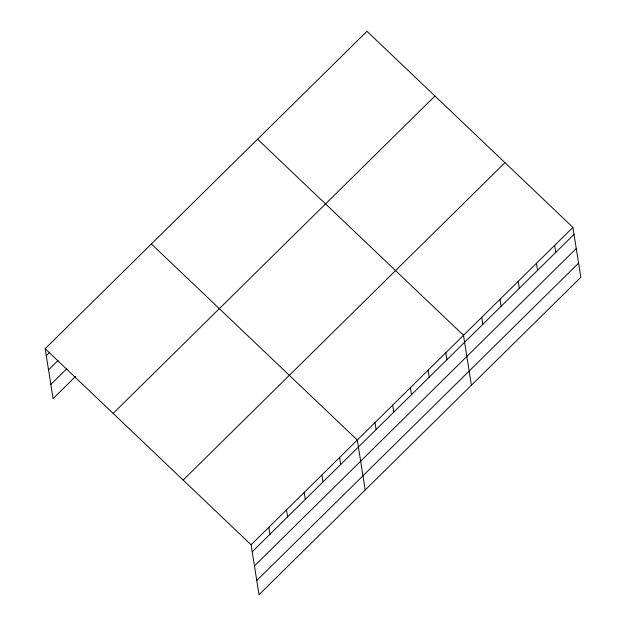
<?xml version="1.0" encoding="UTF-8"?>
<svg xmlns="http://www.w3.org/2000/svg" width="626" height="626" viewBox="0 0 626 626"><rect width="100%" height="100%" fill="white"/><g stroke="black" fill="none" stroke-linecap="round" stroke-linejoin="round"><path stroke-width="0.94" d="M45.182 348.698L366.985 31.3L572.915 227.379L580.818 277.302L259.015 594.7L251.104 544.777L45.182 348.698L53.085 398.621L75.55 376.469M46.285 355.685L49.689 352.328M48.531 369.856L58.062 360.451M50.847 384.45L66.505 369.011M113.134 413.403L434.945 96.005M183.152 480.072L504.955 162.674M251.104 544.777L572.915 227.379M252.215 551.756L574.019 234.359M254.453 565.927L576.264 248.53M256.77 580.529L578.573 263.131M257.576 139.215L463.498 335.293L471.401 385.217M151.375 243.96L357.305 440.031L365.208 489.955M554.675 245.361L555.778 252.348M536.443 263.35L537.546 270.33M518.203 281.332L519.314 288.32M499.971 299.322L501.074 306.302M481.73 317.304L482.842 324.291M445.798 352.751L446.901 359.731M428.098 370.209L429.201 377.188M410.398 387.666L411.509 394.646M392.698 405.124L393.809 412.104M374.997 422.581L376.109 429.561M339.605 457.489L340.708 464.476M321.905 474.946L323.008 481.934M304.205 492.404L305.308 499.392M286.505 509.861L287.608 516.849M268.804 527.319L269.908 534.307"/></g></svg>
